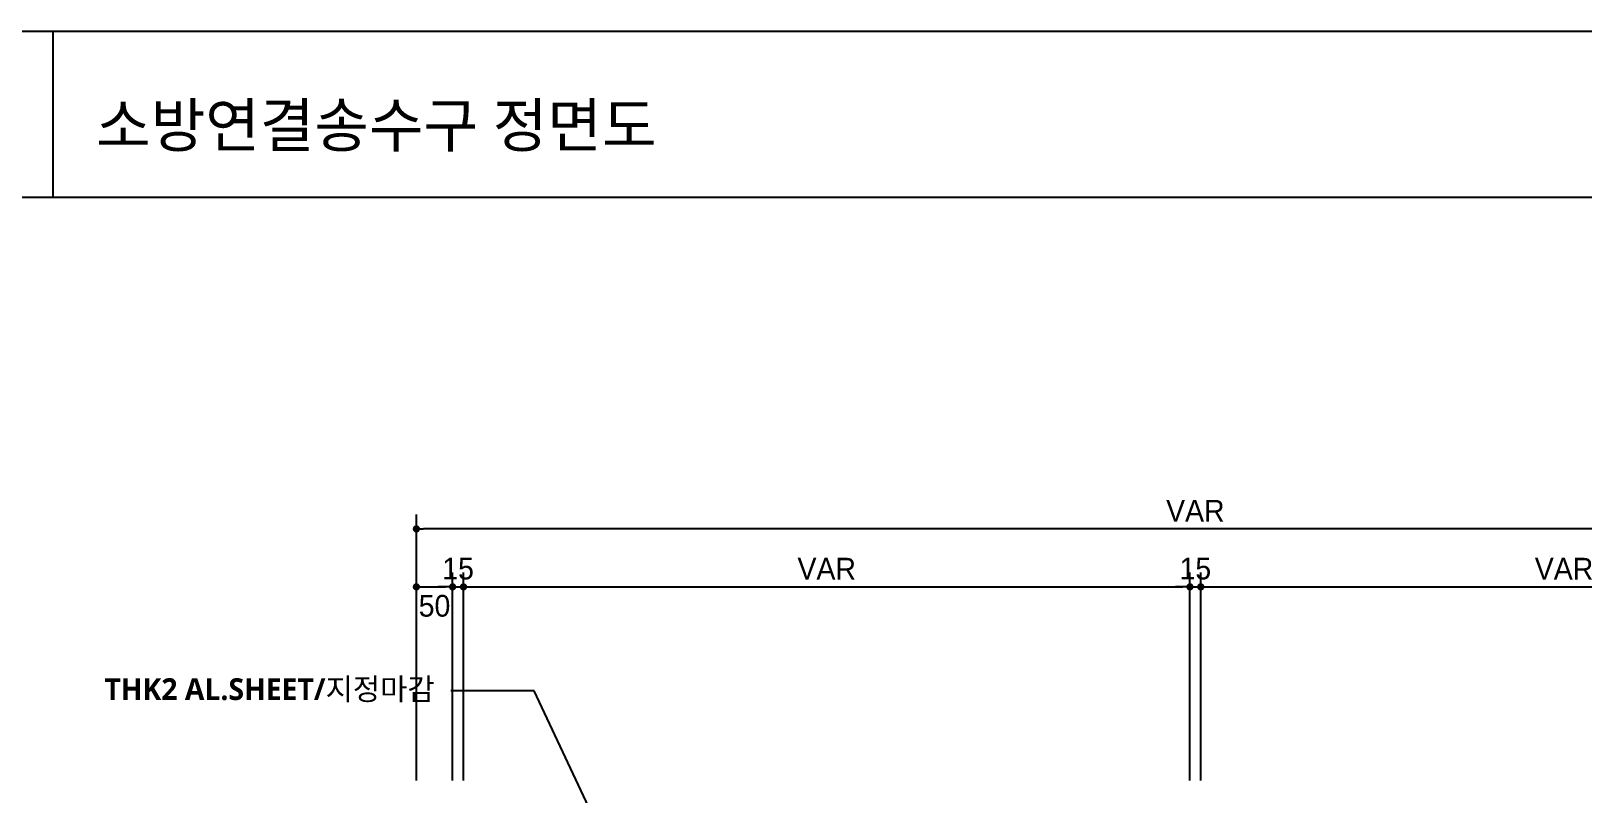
# Model space of a CAD drawing. Header units: millimetres. Extents: x 200 to 163856, y 0 to 163394.
# Drawn here: x 62681 to 64823, y 4687 to 5740 of the extents above; entities that cross this region are included whole.
import ezdxf
from ezdxf.enums import TextEntityAlignment as Align

# ---------------------------------------------------------------- set-up
doc = ezdxf.new("R2010")
doc.units = ezdxf.units.MM
doc.header["$LTSCALE"] = 10
doc.layers.get('DEFPOINTS').update_dxf_attribs({"color": 181})
for name, color, linetype in [('A-ANNO-GRA1', 7, 'Continuous'), ('A-ANNO-TEXT1', 7, 'Continuous'), ('A-ST-AXIS-DIM', 7, 'Continuous')]:
    doc.layers.add(name, color=color, linetype=linetype)
doc.styles.add('2020음성 1차', font='')
doc.styles.add('HSW', font='romans.shx', dxfattribs={"bigfont": 'whgtxt.shx'})
doc.styles.add('돋움', font='')
doc.styles.get('2020음성 1차').set_extended_font_data('NanumGothic', bold=True)
doc.styles.get('돋움').set_extended_font_data('Dotum')
doc.dimstyles.new('NDIM10-1', dxfattribs={"dimscale": 10, "dimtxt": 3, "dimasz": 1, "dimexe": 2, "dimexo": 1, "dimgap": 1, "dimtad": 1, "dimdec": 0, "dimrnd": 0.25, "dimdsep": 32, "dimtxsty": '돋움', "dimblk1": 'DOT', "dimblk2": 'DOT', "dimsah": 1, "dimcen": 5, "dimclrd": 4, "dimclre": 4, "dimclrt": 3, "dimazin": 0, "dimtfac": 1, "dimtdec": 0, "dimtix": 1, "dimtmove": 2, "dimatfit": 3, "dimldrblk": 'DOT', "dimfxl": 1, "dimarcsym": 0})
doc.dimstyles.new('두성금속-6', dxfattribs={"dimscale": 6, "dimtxt": 3, "dimasz": 1.5, "dimexe": 0, "dimexo": 3, "dimgap": 0.9, "dimtad": 1, "dimdec": 0, "dimrnd": 0.25, "dimzin": 0, "dimdsep": 46, "dimlunit": 6, "dimtxsty": 'HSW', "dimblk": 'DOT', "dimcen": 3, "dimdle": 2, "dimclrt": 4, "dimadec": 0, "dimazin": 0, "dimtfac": 1, "dimtdec": 0, "dimtix": 1, "dimtmove": 2, "dimatfit": 0, "dimldrblk": 'DOT', "dimfxl": 1, "dimtolj": 1, "dimtzin": 0, "dimarcsym": 0})

# ---------------------------------------------------------------- blocks, each defined once
blk = doc.blocks.new('_Dot')
at = {"color": 0, "linetype": 'ByBlock', "lineweight": -2}
blk.add_line((-0.5, 0), (-1, 0), dxfattribs=at)
at = {"color": 0, "linetype": 'ByBlock', "const_width": 0.5}
blk.add_lwpolyline([(-0.25, 0, 1), (0.25, 0, 1)], format="xyb", close=True, dxfattribs=at)
blk = doc.blocks.new('*D6443')
at = {"layer": 'A-ST-AXIS-DIM', "color": 0, "lineweight": -2}
for p, q in [((63212.7, 4705.6), (63212.7, 4992.8)), ((63262.7, 4705.6), (63262.7, 4992.8)), ((63222.7, 4972.8), (63252.7, 4972.8))]:
    blk.add_line(p, q, dxfattribs=at)
at = {"layer": 'DEFPOINTS', "color": 0}
for p in [(63262.7, 4972.8), (63212.7, 4695.6), (63262.7, 4695.6)]:
    blk.add_point(p, dxfattribs=at)
at = {"layer": 'A-ST-AXIS-DIM', "color": 0, "linetype": 'ByBlock', "lineweight": -2, "xscale": 10, "yscale": 10, "zscale": 10, "rotation": 180}
blk.add_blockref('_Dot', (63212.7, 4972.8), dxfattribs=at)
at = {"layer": 'A-ST-AXIS-DIM', "color": 0, "linetype": 'ByBlock', "lineweight": -2, "xscale": 10, "yscale": 10, "zscale": 10}
blk.add_blockref('_Dot', (63262.7, 4972.8), dxfattribs=at)
at = {"layer": 'A-ST-AXIS-DIM', "color": 3, "insert": (63237.7, 4946.5), "char_height": 30, "attachment_point": 5, "style": '돋움'}
blk.add_mtext('50', dxfattribs=at)
blk = doc.blocks.new('*D6444')
at = {"layer": 'A-ST-AXIS-DIM', "color": 0, "lineweight": -2}
for p, q in [((63262.7, 4705.6), (63262.7, 4992.8)), ((63277.7, 4705.6), (63277.7, 4992.8)), ((63252.7, 4972.8), (63242.7, 4972.8)), ((63262.7, 4972.8), (63277.7, 4972.8)), ((63287.7, 4972.8), (63297.7, 4972.8))]:
    blk.add_line(p, q, dxfattribs=at)
at = {"layer": 'DEFPOINTS', "color": 0}
for p in [(63277.7, 4972.8), (63262.7, 4695.6), (63277.7, 4695.6)]:
    blk.add_point(p, dxfattribs=at)
at = {"layer": 'A-ST-AXIS-DIM', "color": 0, "linetype": 'ByBlock', "lineweight": -2, "xscale": 10, "yscale": 10, "zscale": 10}
blk.add_blockref('_Dot', (63262.7, 4972.8), dxfattribs=at)
at = {"layer": 'A-ST-AXIS-DIM', "color": 0, "linetype": 'ByBlock', "lineweight": -2, "xscale": 10, "yscale": 10, "zscale": 10, "rotation": 180}
blk.add_blockref('_Dot', (63277.7, 4972.8), dxfattribs=at)
at = {"layer": 'A-ST-AXIS-DIM', "color": 3, "insert": (63270.2, 4997.9), "char_height": 30, "attachment_point": 5, "style": '돋움'}
blk.add_mtext('15', dxfattribs=at)
blk = doc.blocks.new('*D6445')
at = {"layer": 'A-ST-AXIS-DIM', "color": 0, "lineweight": -2}
for p, q in [((63277.7, 4705.6), (63277.7, 4992.8)), ((64280.2, 4705.6), (64280.2, 4992.8)), ((63287.7, 4972.8), (64270.2, 4972.8))]:
    blk.add_line(p, q, dxfattribs=at)
at = {"layer": 'DEFPOINTS', "color": 0}
for p in [(64280.2, 4972.8), (63277.7, 4695.6), (64280.2, 4695.6)]:
    blk.add_point(p, dxfattribs=at)
at = {"layer": 'A-ST-AXIS-DIM', "color": 0, "linetype": 'ByBlock', "lineweight": -2, "xscale": 10, "yscale": 10, "zscale": 10, "rotation": 180}
blk.add_blockref('_Dot', (63277.7, 4972.8), dxfattribs=at)
at = {"layer": 'A-ST-AXIS-DIM', "color": 0, "linetype": 'ByBlock', "lineweight": -2, "xscale": 10, "yscale": 10, "zscale": 10}
blk.add_blockref('_Dot', (64280.2, 4972.8), dxfattribs=at)
at = {"layer": 'A-ST-AXIS-DIM', "color": 3, "insert": (63779, 4997.9), "char_height": 30, "attachment_point": 5, "style": '돋움'}
blk.add_mtext('VAR', dxfattribs=at)
blk = doc.blocks.new('*D6446')
at = {"layer": 'A-ST-AXIS-DIM', "color": 0, "lineweight": -2}
for p, q in [((64280.2, 4705.6), (64280.2, 4992.8)), ((64295.2, 4705.6), (64295.2, 4992.8)), ((64270.2, 4972.8), (64260.2, 4972.8)), ((64280.2, 4972.8), (64295.2, 4972.8)), ((64305.2, 4972.8), (64315.2, 4972.8))]:
    blk.add_line(p, q, dxfattribs=at)
at = {"layer": 'DEFPOINTS', "color": 0}
for p in [(64295.2, 4972.8), (64280.2, 4695.6), (64295.2, 4695.6)]:
    blk.add_point(p, dxfattribs=at)
at = {"layer": 'A-ST-AXIS-DIM', "color": 0, "linetype": 'ByBlock', "lineweight": -2, "xscale": 10, "yscale": 10, "zscale": 10}
blk.add_blockref('_Dot', (64280.2, 4972.8), dxfattribs=at)
at = {"layer": 'A-ST-AXIS-DIM', "color": 0, "linetype": 'ByBlock', "lineweight": -2, "xscale": 10, "yscale": 10, "zscale": 10, "rotation": 180}
blk.add_blockref('_Dot', (64295.2, 4972.8), dxfattribs=at)
at = {"layer": 'A-ST-AXIS-DIM', "color": 3, "insert": (64287.7, 4997.9), "char_height": 30, "attachment_point": 5, "style": '돋움'}
blk.add_mtext('15', dxfattribs=at)
blk = doc.blocks.new('*D6447')
at = {"layer": 'A-ST-AXIS-DIM', "color": 0, "lineweight": -2}
for p, q in [((64295.2, 4705.6), (64295.2, 4992.8)), ((65297.7, 4705.6), (65297.7, 4992.8)), ((64305.2, 4972.8), (65287.7, 4972.8))]:
    blk.add_line(p, q, dxfattribs=at)
at = {"layer": 'DEFPOINTS', "color": 0}
for p in [(65297.7, 4972.8), (64295.2, 4695.6), (65297.7, 4695.6)]:
    blk.add_point(p, dxfattribs=at)
at = {"layer": 'A-ST-AXIS-DIM', "color": 0, "linetype": 'ByBlock', "lineweight": -2, "xscale": 10, "yscale": 10, "zscale": 10, "rotation": 180}
blk.add_blockref('_Dot', (64295.2, 4972.8), dxfattribs=at)
at = {"layer": 'A-ST-AXIS-DIM', "color": 0, "linetype": 'ByBlock', "lineweight": -2, "xscale": 10, "yscale": 10, "zscale": 10}
blk.add_blockref('_Dot', (65297.7, 4972.8), dxfattribs=at)
at = {"layer": 'A-ST-AXIS-DIM', "color": 3, "insert": (64796.5, 4997.9), "char_height": 30, "attachment_point": 5, "style": '돋움'}
blk.add_mtext('VAR', dxfattribs=at)
blk = doc.blocks.new('*D6450')
at = {"layer": 'A-ST-AXIS-DIM', "color": 0, "lineweight": -2}
for p, q in [((63212.7, 4705.6), (63212.7, 5072.8)), ((65362.7, 4705.6), (65362.7, 5072.8)), ((65352.7, 5052.8), (63222.7, 5052.8))]:
    blk.add_line(p, q, dxfattribs=at)
at = {"layer": 'DEFPOINTS', "color": 0}
for p in [(63212.7, 5052.8), (63212.7, 4695.6), (65362.7, 4695.6)]:
    blk.add_point(p, dxfattribs=at)
at = {"layer": 'A-ST-AXIS-DIM', "color": 0, "linetype": 'ByBlock', "lineweight": -2, "xscale": 10, "yscale": 10, "zscale": 10, "rotation": 180}
blk.add_blockref('_Dot', (63212.7, 5052.8), dxfattribs=at)
at = {"layer": 'A-ST-AXIS-DIM', "color": 0, "linetype": 'ByBlock', "lineweight": -2, "xscale": 10, "yscale": 10, "zscale": 10}
blk.add_blockref('_Dot', (65362.7, 5052.8), dxfattribs=at)
at = {"layer": 'A-ST-AXIS-DIM', "color": 3, "insert": (64287.7, 5077.9), "char_height": 30, "attachment_point": 5, "style": '돋움'}
blk.add_mtext('VAR', dxfattribs=at)

msp = doc.modelspace()

# ---------------------------------------------------------------- linework, layer by layer
at = {"layer": 'A-ANNO-GRA1'}
for p, q in [((62710.79088, 5740), (62710.79088, 5510.40426)), ((66094.96514, 5510.40426), (58999.99903, 5510.40426))]:
    msp.add_line(p, q, dxfattribs=at)
at = {"layer": 'DEFPOINTS'}
msp.add_lwpolyline([(59000, 5740), (66094.9654, 5740), (66094.9654, 200), (59000, 200)], close=True, dxfattribs=at)

# ---------------------------------------------------------------- texts
at = {"layer": 'A-ANNO-TEXT1', "style": '2020음성 1차'}
msp.add_text('소방연결송수구 정면도', height=60, dxfattribs=at).set_placement((62770.79088, 5609.99998), align=Align.MIDDLE_LEFT)
msp.add_text('THK2 AL.SHEET/지정마감', height=30, dxfattribs=at).set_placement((62782.22114, 4816.66051))

# ---------------------------------------------------------------- dimensions: what is measured, and where the dimension line sits
at = {"layer": 'A-ST-AXIS-DIM', "color": 0}
for base, p1, p2, picture, middle in [((63212.74125, 5052.84828), (65362.74125, 4695.62114), (63212.74125, 4695.62114), '*D6450', (64287.74125, 5077.86863)), ((64280.24125, 4972.84828), (63277.74125, 4695.62114), (64280.24125, 4695.62114), '*D6445', (63778.99125, 4997.86863)), ((65297.74125, 4972.84828), (64295.24125, 4695.62114), (65297.74125, 4695.62114), '*D6447', (64796.49125, 4997.86863))]:
    dim = msp.add_linear_dim(base=base, p1=p1, p2=p2, text='VAR', dimstyle='NDIM10-1', override={"dimclrd": 0, "dimclre": 0}, dxfattribs=at)
    dim.commit()
    dim.dimension.update_dxf_attribs({"geometry": picture, "text_midpoint": middle})
for base, p1, p2, picture, middle in [((63277.74125, 4972.84828), (63262.74125, 4695.62114), (63277.74125, 4695.62114), '*D6444', (63270.24125, 4997.86863)), ((64295.24125, 4972.84828), (64280.24125, 4695.62114), (64295.24125, 4695.62114), '*D6446', (64287.74125, 4997.86863))]:
    dim = msp.add_linear_dim(base=base, p1=p1, p2=p2, dimstyle='NDIM10-1', override={"dimclrd": 0, "dimclre": 0}, dxfattribs=at)
    dim.commit()
    dim.dimension.update_dxf_attribs({"geometry": picture, "text_midpoint": middle})
dim = msp.add_linear_dim(base=(63262.74125, 4972.84828), p1=(63212.74125, 4695.62114), p2=(63262.74125, 4695.62114), dimstyle='NDIM10-1', override={"dimclrd": 0, "dimclre": 0}, dxfattribs=at)
dim.commit()
dim.dimension.update_dxf_attribs({"geometry": '*D6443', "text_midpoint": (63237.74125, 4946.46311), "dimtype": 160})

# ---------------------------------------------------------------- leaders
at = {"layer": 'A-ST-AXIS-DIM'}
msp.add_leader([(63475.47405, 4616.2908), (63375.10954, 4829.08257), (63260.40445, 4829.08257)], dimstyle='두성금속-6', override={"dimasz": 3, "dimtad": 0}, dxfattribs=at)

doc.saveas('drawing.dxf')
